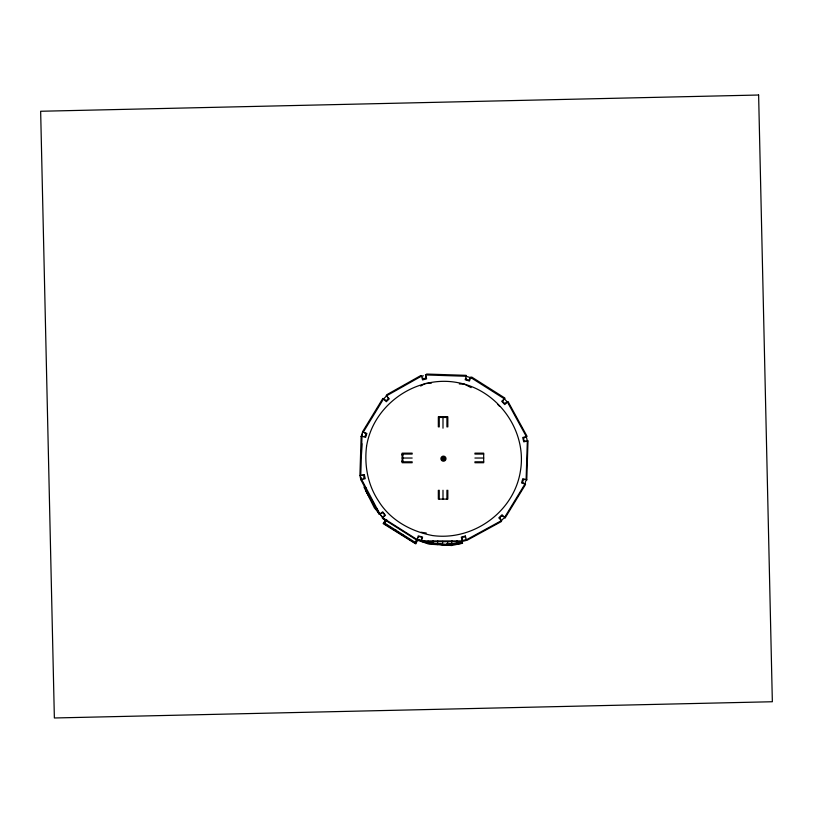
<?xml version="1.0" encoding="UTF-8"?>
<svg xmlns="http://www.w3.org/2000/svg" width="813" height="813" viewBox="0 0 813 813"><rect width="100%" height="100%" fill="white"/><g stroke="black" fill="none" stroke-linecap="round" stroke-linejoin="round"><path stroke-width="1.22" d="M466.103 376.267L466.134 375.342L426.612 374.051L426.581 374.976L466.103 376.267L471.215 377.852L504.355 398.827L507.525 402.222L526.285 436.49L526.956 436.114L508.196 401.846L507.525 402.222M527.332 440.89L526.102 479.924L526.773 479.944L528.003 440.91L527.332 440.89L526.539 437.587M361.815 443.644L361.379 455.941L360.525 455.91M363.99 487.139L374.437 508.003L385.311 520.269L383.136 523.572L415.789 543.887L417.476 540.259L429.234 544.171L451.581 545.513L451.804 540.635M447.374 545.259L447.739 541.621M421.622 538.836C422.211 536.915 419.335 535.645 418.319 537.363M442.333 544.954L442.78 541.336M442.689 458.664L444.081 458.044M442.912 458.664C444.518 456.916 443.41 460.676 443.044 458.43M362.334 434.061L362.344 435.189M437.242 544.649L437.841 541.052M432.465 544.364L433.156 540.787M425.931 377.232L424.579 378.899L422.567 378.126M427.465 543.582L428.105 541.133M417.16 539.934L418.248 535.879L422.587 537.037L421.5 541.092M501.011 520.889L501.367 521.55L466.967 540.33L466.611 539.669L501.011 520.889L504.527 517.525L524.852 484.152L525.787 480.981M466.408 375.728L465.168 379.742L469.467 381.063L470.697 377.059M503.206 400.494C502.17 402.201 504.649 404.132 506.062 402.709M442.679 458.227L443.217 459.528L444.305 458.441M384.041 515.767C385.21 514.141 382.882 512.017 381.368 513.328M469.67 378.807C469.152 380.748 466.042 380.301 466.093 378.299M416.551 539.72L414.915 542.993L415.524 543.297L417.608 539.141M426.937 542.921L427.221 542.312L436.347 543.653L436.053 544.263L426.916 542.911L418.421 539.456M427.181 543.043L426.876 542.139L427.181 543.043L420.799 540.442M446.815 544.913L447.089 544.304L462.048 542.566L461.743 543.165L446.794 544.903L435.788 544.131L436.093 543.531L447.374 544.436L462.323 542.698L462.018 543.308L447.069 545.045L435.443 543.958L436.347 543.653M365.657 487.617L366.561 491.824L365.972 488.765M373.238 501.865L372.313 502.099L366.267 491.652L366.612 491.072L377.903 511.499L380.382 513.857M372.557 502.241L372.903 501.662M378.462 511.042L378.147 511.641L373.167 503.288M385.575 520.371L383.777 523.359L414.915 542.993L415.829 542.688M386.754 519.731L384.356 523.704L384.722 523.135L415.28 542.423M383.553 398.878L363.248 432.221L362.527 431.784L382.832 398.441L383.553 398.878L386.947 395.585L421.215 376.297L423.36 375.769M471.215 377.852L471.713 377.059L504.853 398.045L504.355 398.827M379.712 513.826L379.01 514.202L361.043 480.077L361.744 479.7L379.712 513.826L383.004 517.962L382.649 518.521L416.408 539.883L416.754 539.334L422.221 540.919L461.713 540.919L461.713 541.671L422.221 541.671L422.221 540.919M443.989 459.203L443.685 457.81L442.821 458.044M366.561 491.824L366.907 491.245M504.751 398.421L501.692 401.287L504.761 404.569L507.82 401.693M465.392 539.812L463.308 540.34M363.431 478.623L364.275 476.642L362.659 475.229M379.407 514.426L382.689 511.814L385.494 515.33L382.212 517.942M365.647 488.532L366.063 488.207L365.189 487.81L366.226 490.635M420.667 386.053L425.087 383.563L431.49 383.045M526.783 436.51L522.708 437.485L523.755 441.855L527.83 440.89M451.581 545.513L462.556 543.267L462.14 540.838M524.253 479.548L522.546 480.859L523.267 482.892M364.092 436.439C366.094 436.5 366.561 433.39 364.631 432.862M525.513 437.282C523.186 437.018 522.881 440.819 525.218 440.931M412.181 453.156L402.15 453.156L402.15 462.729L412.181 462.729M474.904 453.156L483.684 453.156L483.684 462.729L474.904 462.729M402.15 454.061L412.181 454.061M474.904 454.061L483.684 454.061M402.15 454.284L402.791 454.284L402.791 461.611L402.15 461.611M402.15 455.28L402.791 455.28M402.15 458.034L412.181 458.034M474.904 458.034L483.684 458.034M402.15 460.747L402.791 460.747M402.15 461.804L412.181 461.804M474.904 461.804L483.684 461.804M426.266 533.023L421.063 532.241M459.284 383.949L464.335 384.122L471.134 387.608M526.824 479.843L522.81 478.644L521.529 482.952L525.554 484.152M502.861 516.255C501.143 515.239 499.233 517.739 500.676 519.131M424.051 541.021L427.242 542.322M424.295 541.143L427.486 542.444M462.323 542.698L461.418 543.003L462.018 543.308M378.492 511.062L377.903 511.499L378.482 511.844M384.132 522.779L384.712 523.125M524.852 484.152L525.493 484.538L505.168 517.922L504.527 517.525M361.775 478.735L360.667 476.896M383.004 517.962L416.754 539.334M384.945 399.813C386.521 401.551 389.254 398.898 387.567 397.272M386.155 395.585L389.275 398.817L386.266 401.734L383.136 398.502M504.954 517.779L502.058 514.751L498.806 517.861L501.702 520.889M497.922 404.569L499.649 406.409M465.524 537.667C464.335 535.645 461.113 537.678 462.434 539.619M372.659 501.519L374.519 504.649M376.389 507.779L377.628 509.873M367.425 492.241L368.635 494.324M366.47 491.774L372.517 502.221M421.215 376.297L420.799 375.555L386.531 394.854L386.947 395.585M425.636 376.134L425.87 376.663M425.443 374.498L426.612 378.838L422.557 379.925L421.398 375.586M456.886 540.736L457.089 544.385M447.821 426.937L447.821 416.805L438.339 416.805L438.339 426.937M447.821 490.239L447.821 499.101L438.339 499.101L438.339 490.239M446.926 416.805L446.926 426.937M446.926 490.239L446.926 499.101M446.703 416.805L446.703 417.445L439.447 417.445L439.447 416.805M445.727 416.805L445.727 417.445M442.994 416.805L442.994 428.197M442.994 490.239L442.994 499.101M440.3 416.805L440.3 417.445M439.254 416.805L439.254 426.937M439.254 490.239L439.254 499.101M361.145 436.418L359.915 475.402L360.769 475.432L361.988 436.439L361.145 436.418M366.541 446.428C364.194 465.402 367.811 484.934 378.492 500.96C390.25 520.096 410.809 531.377 432.455 535.543C473.044 541.204 514.04 511.855 520.411 471.113C527.393 430.25 497.139 388.949 456.378 382.384C415.27 375.22 373.025 405.138 366.541 446.428M362.578 432.059L361.318 436.063L365.606 437.414L366.866 433.41L362.578 432.059M446.764 544.131L447.069 545.045L446.764 544.131M390.016 526.499L390.25 527.424L390.016 526.499M395.86 530.188L396.094 531.113L395.86 530.188M402.699 534.487L402.933 535.411L402.699 534.487M409.346 538.673L409.579 539.598L409.346 538.673M465.361 536.021L461.296 537.068L462.404 541.417L466.469 540.381L465.361 536.021M364.285 474.609L359.905 475.615L360.85 479.7L365.23 478.694L364.285 474.609M758.62 95.019L40.65 111.259L54.369 717.981L772.35 701.741L758.62 95.019M441.652 460.463A2.541 2.541 0 0 0 445.91 459.325A2.541 2.541 0 0 0 442.79 456.205A2.541 2.541 0 0 0 441.652 460.463M442.231 459.884A1.717 1.717 0 0 0 445.107 459.111A1.717 1.717 0 0 0 443.004 457.008A1.717 1.717 0 0 0 442.231 459.884M442.943 459.558A1.026 1.026 0 0 0 444.477 458.664A1.026 1.026 0 0 0 442.943 457.78A1.026 1.026 0 0 0 442.943 459.558"/></g></svg>
